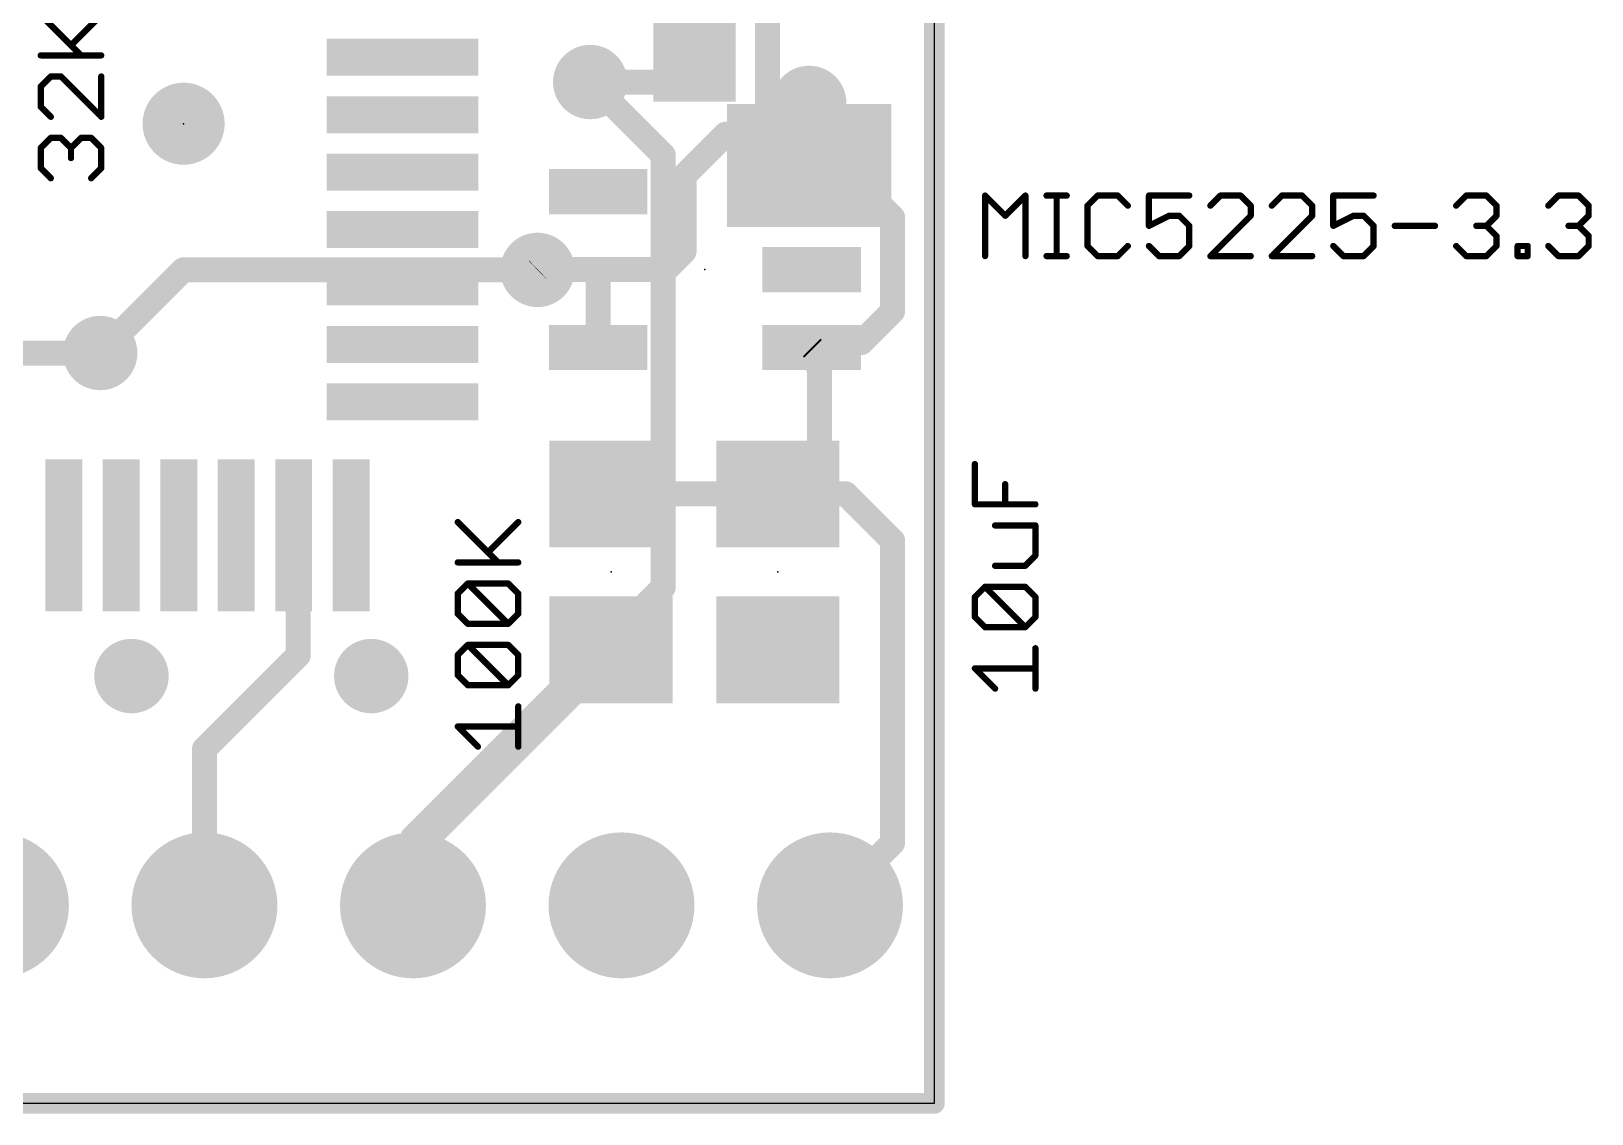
# Model space of a CAD drawing. Extents: x -5.2 to 30.9, y -0.1 to 28.6.
# Drawn here: x 11.86 to 30.87, y -0.13 to 13.07 of the extents above; entities that cross this region are included whole.
import ezdxf

# ---------------------------------------------------------------- set-up
doc = ezdxf.new("R2010")
doc.units = 0
for name, color, linetype in [('1', 12, 'CONTINUOUS'), ('16', 132, 'CONTINUOUS'), ('17', 110, 'CONTINUOUS'), ('18', 110, 'CONTINUOUS'), ('20', 53, 'CONTINUOUS'), ('23', 53, 'CONTINUOUS'), ('27', 253, 'CONTINUOUS')]:
    doc.layers.add(name, color=color, linetype=linetype)

# ---------------------------------------------------------------- blocks, each defined once
blk = doc.blocks.new('RECT')
blk.add_solid([(-0.5, -0.5), (0.5, -0.5), (-0.5, 0.5), (0.5, 0.5)])
blk = doc.blocks.new('PIE')
at = {"const_width": 0.5}
blk.add_lwpolyline([(0, -0.25, 1), (0, 0.25, 1), (0, -0.25)], format="xyb", dxfattribs=at)
blk = doc.blocks.new('ROUNDP')
at = {"const_width": 0.5}
blk.add_lwpolyline([(0, -0.25, 1), (0, 0.25, 1), (0, -0.25)], format="xyb", dxfattribs=at)
blk = doc.blocks.new('ROUNDV')
at = {"const_width": 0.5}
blk.add_lwpolyline([(0, -0.25, 1), (0, 0.25, 1), (0, -0.25)], format="xyb", dxfattribs=at)

msp = doc.modelspace()

# ---------------------------------------------------------------- linework, layer by layer
at = {"layer": '1'}
for points, const_width in [([(22.86, 20.32), (22.86, 0)], 0.254), ([(20.828, 12.065), (20.828, 13.462)], 0.3048), ([(19.939, 12.843), (19.542, 12.446)], 0.3048), ([(19.542, 12.446), (18.669, 12.446)], 0.3048), ([(20.955, 12.192), (20.828, 12.065)], 0.3048), ([(20.828, 11.811), (20.828, 12.065)], 0.3048), ([(21.336, 12.192), (20.955, 12.192)], 0.3048), ([(19.812, 11.303), (20.32, 11.811)], 0.3048), ([(20.32, 11.811), (20.828, 11.811)], 0.3048), ([(19.812, 10.3831), (19.812, 11.303)], 0.3048), ([(22.037, 11.11), (21.3661, 11.11)], 0.3048), ([(22.352, 10.795), (22.037, 11.11)], 0.3048), ([(22.352, 10.795), (22.352, 9.652)], 0.3048), ([(19.5889, 10.16), (19.812, 10.3831)], 0.3048), ([(18.0304, 10.16), (18.027, 10.1567)], 0.3048), ([(18.669, 10.16), (18.0304, 10.16)], 0.3048), ([(19.5889, 10.16), (18.669, 10.16)], 0.3048), ([(18.7659, 10.0631), (18.669, 10.16)], 0.3048), ([(18.7659, 9.21), (18.7659, 10.0631)], 0.3048), ([(22.352, 9.652), (21.971, 9.271)], 0.3048), ([(18.7659, 9.21), (18.796, 9.2401)], 0.3048), ([(21.971, 9.271), (21.1731, 9.271)], 0.3048), ([(21.1731, 9.271), (21.3816, 9.0625)], 0.3048), ([(21.3661, 9.21), (21.3816, 9.1945)], 0.3048), ([(21.3816, 9.1945), (21.3816, 9.0625)], 0.3048), ([(12.7, 9.144), (9.271, 9.144)], 0.3048), ([(21.3816, 9.0625), (21.463, 8.9811)], 0.3048), ([(21.463, 8.9811), (21.463, 7.427)], 0.3048), ([(20.955, 7.427), (18.923, 7.427)], 0.3048), ([(21.463, 7.427), (20.955, 7.427)], 0.3048), ([(21.783, 7.427), (21.463, 7.427)], 0.3048), ([(22.352, 6.858), (21.783, 7.427)], 0.3048), ([(15.113, 6.867), (15.057, 6.923)], 0.3048), ([(15.113, 5.461), (15.113, 6.867)], 0.3048), ([(22.352, 6.858), (22.352, 3.175)], 0.3048), ([(13.97, 4.318), (15.113, 5.461)], 0.3048), ([(18.923, 5.461), (16.51, 3.048)], 0.3048), ([(18.923, 5.527), (18.923, 5.461)], 0.3048), ([(13.97, 2.413), (13.97, 4.318)], 0.3048), ([(22.352, 3.175), (21.59, 2.413)], 0.3048), ([(16.51, 3.048), (16.51, 2.987)], 0.3048), ([(16.51, 2.413), (16.51, 2.987)], 0.3048), ([(22.86, 0), (0, 0)], 0.254)]:
    msp.add_lwpolyline(points, dxfattribs=dict(at, const_width=const_width))
for points, const_width in [([(19.9929, 12.7891, 1), (19.8851, 12.8969)], 0.1524), ([(18.669, 12.5222, 1), (18.669, 12.3698)], 0.1524), ([(19.4881, 12.4999, 1), (19.5959, 12.3921)], 0.1524), ([(19.542, 12.3698, 1), (19.542, 12.5222)], 0.1524), ([(20.9042, 12.065, 1), (20.7518, 12.065)], 0.1524), ([(20.7741, 12.1189, 1), (20.8819, 12.0111)], 0.1524), ([(20.955, 12.2682, 1), (20.955, 12.1158)], 0.1524), ([(21.0089, 12.1381, 1), (20.9011, 12.2459)], 0.1524), ([(21.336, 12.1158, 1), (21.336, 12.2682)], 0.1524), ([(20.7518, 12.065, 1), (20.9042, 12.065)], 0.1524), ([(20.32, 11.8872, 1), (20.32, 11.7348)], 0.1524), ([(20.3739, 11.7571, 1), (20.2661, 11.8649)], 0.1524), ([(20.7518, 11.811, 1), (20.9042, 11.811)], 0.1524), ([(20.828, 11.7348, 1), (20.828, 11.8872)], 0.1524), ([(19.8882, 11.303, 1), (19.7358, 11.303)], 0.1524), ([(19.7581, 11.3569, 1), (19.8659, 11.2491)], 0.1524), ([(21.3661, 11.1862, 1), (21.3661, 11.0338)], 0.1524), ([(22.0909, 11.1639, 1), (21.9831, 11.0561)], 0.1524), ([(22.037, 11.0338, 1), (22.037, 11.1862)], 0.1524), ([(22.4282, 10.795, 1), (22.2758, 10.795)], 0.1524), ([(22.2981, 10.7411, 1), (22.4059, 10.8489)], 0.1524), ([(19.7358, 10.3831, 1), (19.8882, 10.3831)], 0.1524), ([(19.8659, 10.3292, 1), (19.7581, 10.437)], 0.1524), ([(17.9732, 10.2106, 1), (18.0809, 10.1028)], 0.1524), ([(18.0304, 10.2362, 1), (18.0304, 10.0838)], 0.1524), ([(18.0842, 10.1061, 1), (17.9765, 10.2139)], 0.1524), ([(18.669, 10.2362, 1), (18.669, 10.0838)], 0.1524), ([(18.7229, 10.2139, 1), (18.6151, 10.1061)], 0.1524), ([(18.669, 10.0838, 1), (18.669, 10.2362)], 0.1524), ([(19.535, 10.2139, 1), (19.6428, 10.1061)], 0.1524), ([(19.5889, 10.0838, 1), (19.5889, 10.2362)], 0.1524), ([(18.8421, 10.0631, 1), (18.6897, 10.0631)], 0.1524), ([(18.712, 10.0092, 1), (18.8198, 10.117)], 0.1524), ([(22.2758, 9.652, 1), (22.4282, 9.652)], 0.1524), ([(22.4059, 9.5981, 1), (22.2981, 9.7059)], 0.1524), ([(18.712, 9.2639, 1), (18.8198, 9.1561)], 0.1524), ([(18.8499, 9.1862, 1), (18.7421, 9.294)], 0.1524), ([(21.1731, 9.3472, 1), (21.1731, 9.1948)], 0.1524), ([(21.227, 9.3249, 1), (21.1192, 9.2171)], 0.1524), ([(21.42, 9.2639, 1), (21.3122, 9.1561)], 0.1524), ([(21.4578, 9.1945, 1), (21.3054, 9.1945)], 0.1524), ([(21.3277, 9.1407, 1), (21.4354, 9.2484)], 0.1524), ([(21.9171, 9.3249, 1), (22.0249, 9.2171)], 0.1524), ([(21.971, 9.1948, 1), (21.971, 9.3472)], 0.1524), ([(12.7, 9.0678, 1), (12.7, 9.2202)], 0.1524), ([(18.6897, 9.21, 1), (18.8421, 9.21)], 0.1524), ([(21.4354, 9.1164, 1), (21.3277, 9.0087)], 0.1524), ([(21.3054, 9.0625, 1), (21.4578, 9.0625)], 0.1524), ([(21.3277, 9.0087, 1), (21.4354, 9.1164)], 0.1524), ([(21.5392, 8.9811, 1), (21.3868, 8.9811)], 0.1524), ([(21.4091, 8.9272, 1), (21.5169, 9.035)], 0.1524), ([(18.923, 7.5032, 1), (18.923, 7.3508)], 0.1524), ([(20.955, 7.5032, 1), (20.955, 7.3508)], 0.1524), ([(20.955, 7.3508, 1), (20.955, 7.5032)], 0.1524), ([(21.463, 7.5032, 1), (21.463, 7.3508)], 0.1524), ([(21.3868, 7.427, 1), (21.5392, 7.427)], 0.1524), ([(21.463, 7.3508, 1), (21.463, 7.5032)], 0.1524), ([(21.8369, 7.4809, 1), (21.7291, 7.3731)], 0.1524), ([(21.783, 7.3508, 1), (21.783, 7.5032)], 0.1524), ([(15.1109, 6.9769, 1), (15.0031, 6.8691)], 0.1524), ([(15.1892, 6.867, 1), (15.0368, 6.867)], 0.1524), ([(15.0591, 6.8131, 1), (15.1669, 6.9209)], 0.1524), ([(22.4282, 6.858, 1), (22.2758, 6.858)], 0.1524), ([(22.2981, 6.8041, 1), (22.4059, 6.9119)], 0.1524), ([(15.0368, 5.461, 1), (15.1892, 5.461)], 0.1524), ([(15.1669, 5.4071, 1), (15.0591, 5.5149)], 0.1524), ([(18.9992, 5.527, 1), (18.8468, 5.527)], 0.1524), ([(18.8468, 5.461, 1), (18.9992, 5.461)], 0.1524), ([(18.9769, 5.4071, 1), (18.8691, 5.5149)], 0.1524), ([(14.0462, 4.318, 1), (13.8938, 4.318)], 0.1524), ([(13.9161, 4.3719, 1), (14.0239, 4.2641)], 0.1524), ([(22.2758, 3.175, 1), (22.4282, 3.175)], 0.1524), ([(22.4059, 3.1211, 1), (22.2981, 3.2289)], 0.1524), ([(16.5862, 3.048, 1), (16.4338, 3.048)], 0.1524), ([(16.4561, 3.1019, 1), (16.5639, 2.9941)], 0.1524), ([(16.5862, 2.987, 1), (16.4338, 2.987)], 0.1524), ([(16.4338, 2.987, 1), (16.5862, 2.987)], 0.1524), ([(13.8938, 2.413, 1), (14.0462, 2.413)], 0.1524), ([(16.4338, 2.413, 1), (16.5862, 2.413)], 0.1524), ([(21.5361, 2.4669, 1), (21.6439, 2.3591)], 0.1524), ([(22.7965, 0, 1), (22.9235, 0)], 0.127), ([(22.86, -0.0635, 1), (22.86, 0.0635)], 0.127)]:
    msp.add_lwpolyline(points, format="xyb", dxfattribs=dict(at, const_width=const_width))
at = {"layer": '16'}
for points, const_width in [([(22.86, 20.32), (22.86, 0)], 0.254), ([(19.558, 11.557), (18.669, 12.446)], 0.3048), ([(21.336, 11.43), (21.336, 12.192)], 0.3048), ([(19.558, 6.289), (19.558, 11.557)], 0.3048), ([(13.7127, 10.1567), (12.7, 9.144)], 0.3048), ([(18.027, 10.1567), (13.7127, 10.1567)], 0.3048), ([(16.51, 3.241), (19.558, 6.289)], 0.3048), ([(16.51, 3.241), (16.51, 2.413)], 0.3048), ([(22.86, 0), (0, 0)], 0.254)]:
    msp.add_lwpolyline(points, dxfattribs=dict(at, const_width=const_width))
for points, const_width in [([(18.7229, 12.4999, 1), (18.6151, 12.3921)], 0.1524), ([(21.4122, 12.192, 1), (21.2598, 12.192)], 0.1524), ([(19.6342, 11.557, 1), (19.4818, 11.557)], 0.1524), ([(19.5041, 11.5031, 1), (19.6119, 11.6109)], 0.1524), ([(21.2598, 11.43, 1), (21.4122, 11.43)], 0.1524), ([(13.7127, 10.2329, 1), (13.7127, 10.0805)], 0.1524), ([(13.7666, 10.1028, 1), (13.6588, 10.2106)], 0.1524), ([(18.027, 10.0805, 1), (18.027, 10.2329)], 0.1524), ([(12.6461, 9.1979, 1), (12.7539, 9.0901)], 0.1524), ([(19.4818, 6.289, 1), (19.6342, 6.289)], 0.1524), ([(19.6119, 6.2351, 1), (19.5041, 6.3429)], 0.1524), ([(16.5862, 3.241, 1), (16.4338, 3.241)], 0.1524), ([(16.4561, 3.2949, 1), (16.5639, 3.1871)], 0.1524), ([(16.4338, 2.413, 1), (16.5862, 2.413)], 0.1524), ([(22.7965, 0, 1), (22.9235, 0)], 0.127), ([(22.86, -0.0635, 1), (22.86, 0.0635)], 0.127)]:
    msp.add_lwpolyline(points, format="xyb", dxfattribs=dict(at, const_width=const_width))
at = {"layer": '20'}
for p, q in [((22.86, 22.86), (22.86, 0)), ((22.86, 0), (0, 0))]:
    msp.add_line(p, q, dxfattribs=at)
at = {"layer": '23'}
for p in [(13.716, 11.938), (20.066, 10.16), (18.923, 6.477), (20.955, 6.477)]:
    msp.add_point(p, dxfattribs=at)
at = {"layer": '27', "const_width": 0.0762}
for points in [[(12.4672, 12.7709), (11.9757, 13.2624)], [(12.3443, 12.8938), (12.7129, 13.2624)], [(11.9757, 12.7709), (12.7129, 12.7709)], [(12.0985, 12.514), (11.9757, 12.3911)], [(12.2214, 12.514), (12.0985, 12.514)], [(12.7129, 12.0225), (12.2214, 12.514)], [(12.7129, 12.514), (12.7129, 12.0225)], [(11.9757, 12.3911), (11.9757, 12.1454)], [(11.9757, 12.1454), (12.0985, 12.0225)], [(11.9757, 11.6427), (12.0985, 11.7656)], [(12.0985, 11.7656), (12.2214, 11.7656)], [(12.2214, 11.7656), (12.3443, 11.6427)], [(12.3443, 11.6427), (12.4672, 11.7656)], [(12.4672, 11.7656), (12.59, 11.7656)], [(12.59, 11.7656), (12.7129, 11.6427)], [(11.9757, 11.397), (11.9757, 11.6427)], [(12.3443, 11.6427), (12.3443, 11.5198)], [(12.7129, 11.6427), (12.7129, 11.397)], [(12.0985, 11.2741), (11.9757, 11.397)], [(12.7129, 11.397), (12.59, 11.2741)], [(23.4791, 10.3251), (23.4791, 11.0623)], [(23.4791, 11.0623), (23.7248, 10.8166)], [(23.7248, 10.8166), (23.9706, 11.0623)], [(23.9706, 11.0623), (23.9706, 10.3251)], [(24.2275, 11.0623), (24.4733, 11.0623)], [(24.3504, 10.3251), (24.3504, 11.0623)], [(24.8493, 11.0623), (24.7265, 10.9395)], [(25.0951, 11.0623), (24.8493, 11.0623)], [(25.2179, 10.9395), (25.0951, 11.0623)], [(25.9664, 11.0623), (25.4749, 11.0623)], [(25.4749, 11.0623), (25.4749, 10.6937)], [(26.3462, 11.0623), (26.2233, 10.9395)], [(26.5919, 11.0623), (26.3462, 11.0623)], [(26.7148, 10.9395), (26.5919, 11.0623)], [(27.0946, 11.0623), (26.9717, 10.9395)], [(27.3403, 11.0623), (27.0946, 11.0623)], [(27.4632, 10.9395), (27.3403, 11.0623)], [(28.2116, 11.0623), (27.7201, 11.0623)], [(27.7201, 11.0623), (27.7201, 10.6937)], [(29.217, 10.9395), (29.3398, 11.0623)], [(29.3398, 11.0623), (29.5856, 11.0623)], [(29.5856, 11.0623), (29.7084, 10.9395)], [(30.3396, 10.9395), (30.4624, 11.0623)], [(30.4624, 11.0623), (30.7082, 11.0623)], [(30.7082, 11.0623), (30.8311, 10.9395)], [(24.7265, 10.9395), (24.7265, 10.448)], [(25.4749, 10.6937), (25.7206, 10.8166)], [(25.7206, 10.8166), (25.8435, 10.8166)], [(25.8435, 10.8166), (25.9664, 10.6937)], [(26.2233, 10.3251), (26.7148, 10.8166)], [(26.7148, 10.8166), (26.7148, 10.9395)], [(26.9717, 10.3251), (27.4632, 10.8166)], [(27.4632, 10.8166), (27.4632, 10.9395)], [(27.7201, 10.6937), (27.9659, 10.8166)], [(27.9659, 10.8166), (28.0887, 10.8166)], [(28.0887, 10.8166), (28.2116, 10.6937)], [(29.7084, 10.8166), (29.5856, 10.6937)], [(29.7084, 10.9395), (29.7084, 10.8166)], [(30.8311, 10.8166), (30.7082, 10.6937)], [(30.8311, 10.9395), (30.8311, 10.8166)], [(25.9664, 10.6937), (25.9664, 10.448)], [(28.2116, 10.6937), (28.2116, 10.448)], [(28.4685, 10.6937), (28.96, 10.6937)], [(29.5856, 10.6937), (29.4627, 10.6937)], [(29.5856, 10.6937), (29.7084, 10.5708)], [(30.7082, 10.6937), (30.5853, 10.6937)], [(30.7082, 10.6937), (30.8311, 10.5708)], [(24.7265, 10.448), (24.8493, 10.3251)], [(25.0951, 10.3251), (25.2179, 10.448)], [(25.5977, 10.3251), (25.4749, 10.448)], [(25.9664, 10.448), (25.8435, 10.3251)], [(27.843, 10.3251), (27.7201, 10.448)], [(28.2116, 10.448), (28.0887, 10.3251)], [(29.3398, 10.3251), (29.217, 10.448)], [(29.7084, 10.448), (29.5856, 10.3251)], [(29.7084, 10.5708), (29.7084, 10.448)], [(29.9654, 10.3251), (29.9654, 10.448)], [(29.9654, 10.448), (30.0882, 10.448)], [(30.0882, 10.448), (30.0882, 10.3251)], [(30.4624, 10.3251), (30.3396, 10.448)], [(30.8311, 10.448), (30.7082, 10.3251)], [(30.8311, 10.5708), (30.8311, 10.448)], [(24.2275, 10.3251), (24.4733, 10.3251)], [(24.8493, 10.3251), (25.0951, 10.3251)], [(25.8435, 10.3251), (25.5977, 10.3251)], [(26.7148, 10.3251), (26.2233, 10.3251)], [(27.4632, 10.3251), (26.9717, 10.3251)], [(28.0887, 10.3251), (27.843, 10.3251)], [(29.5856, 10.3251), (29.3398, 10.3251)], [(30.0882, 10.3251), (29.9654, 10.3251)], [(30.7082, 10.3251), (30.4624, 10.3251)], [(23.3547, 7.2998), (23.3547, 7.7913)], [(23.7233, 7.2998), (23.7233, 7.5456)], [(24.0919, 7.2998), (23.3547, 7.2998)], [(17.547, 6.5922), (17.0555, 7.0837)], [(17.4241, 6.7151), (17.7927, 7.0837)], [(24.0919, 7.0429), (23.6004, 7.0429)], [(24.0919, 6.6743), (24.0919, 7.0429)], [(23.969, 6.5514), (24.0919, 6.6743)], [(17.0555, 6.5922), (17.7927, 6.5922)], [(23.6004, 6.5514), (23.969, 6.5514)], [(17.0555, 6.2124), (17.1783, 6.3353)], [(17.1783, 6.3353), (17.6698, 6.3353)], [(17.6698, 5.8438), (17.1783, 6.3353)], [(17.6698, 6.3353), (17.7927, 6.2124)], [(23.3547, 6.1716), (23.4775, 6.2945)], [(23.4775, 6.2945), (23.969, 6.2945)], [(23.969, 5.803), (23.4775, 6.2945)], [(23.969, 6.2945), (24.0919, 6.1716)], [(17.0555, 5.9666), (17.0555, 6.2124)], [(17.7927, 6.2124), (17.7927, 5.9666)], [(23.3547, 5.9259), (23.3547, 6.1716)], [(24.0919, 6.1716), (24.0919, 5.9259)], [(17.1783, 5.8438), (17.0555, 5.9666)], [(17.7927, 5.9666), (17.6698, 5.8438)], [(23.4775, 5.803), (23.3547, 5.9259)], [(24.0919, 5.9259), (23.969, 5.803)], [(17.6698, 5.8438), (17.1783, 5.8438)], [(23.969, 5.803), (23.4775, 5.803)], [(17.0555, 5.464), (17.1783, 5.5868)], [(17.1783, 5.5868), (17.6698, 5.5868)], [(17.6698, 5.0954), (17.1783, 5.5868)], [(17.6698, 5.5868), (17.7927, 5.464)], [(24.0919, 5.0546), (24.0919, 5.5461)], [(17.0555, 5.2182), (17.0555, 5.464)], [(17.7927, 5.464), (17.7927, 5.2182)], [(23.6004, 5.0546), (23.3547, 5.3003)], [(23.3547, 5.3003), (24.0919, 5.3003)], [(17.1783, 5.0954), (17.0555, 5.2182)], [(17.6698, 5.0954), (17.1783, 5.0954)], [(17.7927, 5.2182), (17.6698, 5.0954)], [(17.7927, 4.3469), (17.7927, 4.8384)], [(17.3012, 4.3469), (17.0555, 4.5927)], [(17.0555, 4.5927), (17.7927, 4.5927)]]:
    msp.add_lwpolyline(points, dxfattribs=at)
at = {"layer": '27', "const_width": 0.0381}
for points in [[(11.9757, 12.79, 1), (11.9757, 12.7519)], [(12.3308, 12.9073, 1), (12.3578, 12.8803)], [(12.4537, 12.7575, 1), (12.4806, 12.7844)], [(12.7129, 12.7519, 1), (12.7129, 12.79)], [(12.0985, 12.5331, 1), (12.0985, 12.495)], [(12.112, 12.5005, 1), (12.0851, 12.5275)], [(12.2349, 12.5275, 1), (12.2079, 12.5005)], [(12.2214, 12.495, 1), (12.2214, 12.5331)], [(12.732, 12.514, 1), (12.6939, 12.514)], [(11.9947, 12.3911, 1), (11.9566, 12.3911)], [(11.9622, 12.4046, 1), (11.9891, 12.3777)], [(11.9891, 12.1589, 1), (11.9622, 12.1319)], [(11.9566, 12.1454, 1), (11.9947, 12.1454)], [(12.0851, 12.009, 1), (12.112, 12.036)], [(12.6939, 12.0225, 1), (12.732, 12.0225)], [(12.6994, 12.009, 1), (12.7264, 12.036)], [(12.0985, 11.7846, 1), (12.0985, 11.7465)], [(12.112, 11.7521, 1), (12.0851, 11.7791)], [(12.2349, 11.7791, 1), (12.2079, 11.7521)], [(12.2214, 11.7465, 1), (12.2214, 11.7846)], [(12.4672, 11.7846, 1), (12.4672, 11.7465)], [(12.4806, 11.7521, 1), (12.4537, 11.7791)], [(12.6035, 11.7791, 1), (12.5766, 11.7521)], [(12.59, 11.7465, 1), (12.59, 11.7846)], [(11.9947, 11.6427, 1), (11.9566, 11.6427)], [(11.9622, 11.6562, 1), (11.9891, 11.6292)], [(12.3633, 11.6427, 1), (12.3252, 11.6427)], [(12.3308, 11.6562, 1), (12.3578, 11.6292)], [(12.3308, 11.6292, 1), (12.3578, 11.6562)], [(12.732, 11.6427, 1), (12.6939, 11.6427)], [(12.6994, 11.6292, 1), (12.7264, 11.6562)], [(11.9566, 11.397, 1), (11.9947, 11.397)], [(11.9891, 11.4104, 1), (11.9622, 11.3835)], [(12.3252, 11.5198, 1), (12.3633, 11.5198)], [(12.6939, 11.397, 1), (12.732, 11.397)], [(12.7264, 11.3835, 1), (12.6994, 11.4104)], [(12.0851, 11.2606, 1), (12.112, 11.2876)], [(12.5766, 11.2876, 1), (12.6035, 11.2606)], [(23.4926, 11.0758, 1), (23.4656, 11.0489)], [(23.4982, 11.0623, 1), (23.4601, 11.0623)], [(23.9896, 11.0623, 1), (23.9515, 11.0623)], [(23.9841, 11.0489, 1), (23.9571, 11.0758)], [(24.2275, 11.0814, 1), (24.2275, 11.0433)], [(24.3694, 11.0623, 1), (24.3313, 11.0623)], [(24.4733, 11.0433, 1), (24.4733, 11.0814)], [(24.8493, 11.0814, 1), (24.8493, 11.0433)], [(24.8628, 11.0489, 1), (24.8359, 11.0758)], [(25.1085, 11.0758, 1), (25.0816, 11.0489)], [(25.0951, 11.0433, 1), (25.0951, 11.0814)], [(25.4939, 11.0623, 1), (25.4558, 11.0623)], [(25.4749, 11.0814, 1), (25.4749, 11.0433)], [(25.9664, 11.0433, 1), (25.9664, 11.0814)], [(26.3462, 11.0814, 1), (26.3462, 11.0433)], [(26.3596, 11.0489, 1), (26.3327, 11.0758)], [(26.6054, 11.0758, 1), (26.5784, 11.0489)], [(26.5919, 11.0433, 1), (26.5919, 11.0814)], [(27.0946, 11.0814, 1), (27.0946, 11.0433)], [(27.108, 11.0489, 1), (27.0811, 11.0758)], [(27.3538, 11.0758, 1), (27.3268, 11.0489)], [(27.3403, 11.0433, 1), (27.3403, 11.0814)], [(27.7201, 11.0814, 1), (27.7201, 11.0433)], [(27.7392, 11.0623, 1), (27.7011, 11.0623)], [(28.2116, 11.0433, 1), (28.2116, 11.0814)], [(29.3398, 11.0814, 1), (29.3398, 11.0433)], [(29.3533, 11.0489, 1), (29.3264, 11.0758)], [(29.599, 11.0758, 1), (29.5721, 11.0489)], [(29.5856, 11.0433, 1), (29.5856, 11.0814)], [(30.4624, 11.0814, 1), (30.4624, 11.0433)], [(30.4759, 11.0489, 1), (30.449, 11.0758)], [(30.7217, 11.0758, 1), (30.6947, 11.0489)], [(30.7082, 11.0433, 1), (30.7082, 11.0814)], [(23.7114, 10.8301, 1), (23.7383, 10.8031)], [(23.7114, 10.8031, 1), (23.7383, 10.8301)], [(24.7455, 10.9395, 1), (24.7074, 10.9395)], [(24.713, 10.9529, 1), (24.7399, 10.926)], [(25.2045, 10.926, 1), (25.2314, 10.9529)], [(25.7206, 10.8356, 1), (25.7206, 10.7975)], [(25.7291, 10.7995, 1), (25.7121, 10.8336)], [(25.857, 10.8301, 1), (25.83, 10.8031)], [(25.8435, 10.7975, 1), (25.8435, 10.8356)], [(26.2098, 10.9529, 1), (26.2368, 10.926)], [(26.7338, 10.9395, 1), (26.6957, 10.9395)], [(26.6957, 10.8166, 1), (26.7338, 10.8166)], [(26.7013, 10.926, 1), (26.7282, 10.9529)], [(26.7282, 10.8031, 1), (26.7013, 10.8301)], [(26.9582, 10.9529, 1), (26.9852, 10.926)], [(27.4822, 10.9395, 1), (27.4441, 10.9395)], [(27.4441, 10.8166, 1), (27.4822, 10.8166)], [(27.4497, 10.926, 1), (27.4767, 10.9529)], [(27.4767, 10.8031, 1), (27.4497, 10.8301)], [(27.9659, 10.8356, 1), (27.9659, 10.7975)], [(27.9744, 10.7995, 1), (27.9573, 10.8336)], [(28.1022, 10.8301, 1), (28.0753, 10.8031)], [(28.0887, 10.7975, 1), (28.0887, 10.8356)], [(29.2035, 10.9529, 1), (29.2304, 10.926)], [(29.7275, 10.9395, 1), (29.6894, 10.9395)], [(29.6894, 10.8166, 1), (29.7275, 10.8166)], [(29.695, 10.926, 1), (29.7219, 10.9529)], [(29.7219, 10.8031, 1), (29.695, 10.8301)], [(30.3261, 10.9529, 1), (30.353, 10.926)], [(30.8501, 10.9395, 1), (30.812, 10.9395)], [(30.812, 10.8166, 1), (30.8501, 10.8166)], [(30.8176, 10.926, 1), (30.8445, 10.9529)], [(30.8445, 10.8031, 1), (30.8176, 10.8301)], [(25.4558, 10.6937, 1), (25.4939, 10.6937)], [(25.4664, 10.7108, 1), (25.4834, 10.6767)], [(25.9854, 10.6937, 1), (25.9473, 10.6937)], [(25.9529, 10.6802, 1), (25.9798, 10.7072)], [(27.7116, 10.7108, 1), (27.7286, 10.6767)], [(27.7011, 10.6937, 1), (27.7392, 10.6937)], [(28.2307, 10.6937, 1), (28.1926, 10.6937)], [(28.1981, 10.6802, 1), (28.2251, 10.7072)], [(28.4685, 10.7128, 1), (28.4685, 10.6747)], [(28.96, 10.6747, 1), (28.96, 10.7128)], [(29.4627, 10.7128, 1), (29.4627, 10.6747)], [(29.599, 10.7072, 1), (29.5721, 10.6802)], [(29.5721, 10.7072, 1), (29.599, 10.6802)], [(29.5856, 10.6747, 1), (29.5856, 10.7128)], [(30.5853, 10.7128, 1), (30.5853, 10.6747)], [(30.7217, 10.7072, 1), (30.6947, 10.6802)], [(30.6947, 10.7072, 1), (30.7217, 10.6802)], [(30.7082, 10.6747, 1), (30.7082, 10.7128)], [(24.7074, 10.448, 1), (24.7455, 10.448)], [(24.7399, 10.4614, 1), (24.713, 10.4345)], [(25.2314, 10.4345, 1), (25.2045, 10.4614)], [(25.4883, 10.4614, 1), (25.4614, 10.4345)], [(25.9473, 10.448, 1), (25.9854, 10.448)], [(25.9798, 10.4345, 1), (25.9529, 10.4614)], [(27.7336, 10.4614, 1), (27.7067, 10.4345)], [(28.1926, 10.448, 1), (28.2307, 10.448)], [(28.2251, 10.4345, 1), (28.1981, 10.4614)], [(29.2304, 10.4614, 1), (29.2035, 10.4345)], [(29.7275, 10.5708, 1), (29.6894, 10.5708)], [(29.6894, 10.448, 1), (29.7275, 10.448)], [(29.695, 10.5574, 1), (29.7219, 10.5843)], [(29.7219, 10.4345, 1), (29.695, 10.4614)], [(29.9844, 10.448, 1), (29.9463, 10.448)], [(29.9654, 10.467, 1), (29.9654, 10.4289)], [(30.1073, 10.448, 1), (30.0692, 10.448)], [(30.0882, 10.4289, 1), (30.0882, 10.467)], [(30.353, 10.4614, 1), (30.3261, 10.4345)], [(30.8501, 10.5708, 1), (30.812, 10.5708)], [(30.812, 10.448, 1), (30.8501, 10.448)], [(30.8176, 10.5574, 1), (30.8445, 10.5843)], [(30.8445, 10.4345, 1), (30.8176, 10.4614)], [(23.4601, 10.3251, 1), (23.4982, 10.3251)], [(23.9515, 10.3251, 1), (23.9896, 10.3251)], [(24.2275, 10.3442, 1), (24.2275, 10.3061)], [(24.3313, 10.3251, 1), (24.3694, 10.3251)], [(24.4733, 10.3061, 1), (24.4733, 10.3442)], [(24.8493, 10.3442, 1), (24.8493, 10.3061)], [(24.8359, 10.3116, 1), (24.8628, 10.3386)], [(25.0816, 10.3386, 1), (25.1085, 10.3116)], [(25.0951, 10.3061, 1), (25.0951, 10.3442)], [(25.5977, 10.3442, 1), (25.5977, 10.3061)], [(25.5843, 10.3116, 1), (25.6112, 10.3386)], [(25.83, 10.3386, 1), (25.857, 10.3116)], [(25.8435, 10.3061, 1), (25.8435, 10.3442)], [(26.2233, 10.3442, 1), (26.2233, 10.3061)], [(26.2098, 10.3386, 1), (26.2368, 10.3116)], [(26.7148, 10.3061, 1), (26.7148, 10.3442)], [(26.9717, 10.3442, 1), (26.9717, 10.3061)], [(26.9582, 10.3386, 1), (26.9852, 10.3116)], [(27.4632, 10.3061, 1), (27.4632, 10.3442)], [(27.843, 10.3442, 1), (27.843, 10.3061)], [(27.8295, 10.3116, 1), (27.8565, 10.3386)], [(28.0753, 10.3386, 1), (28.1022, 10.3116)], [(28.0887, 10.3061, 1), (28.0887, 10.3442)], [(29.3398, 10.3442, 1), (29.3398, 10.3061)], [(29.3264, 10.3116, 1), (29.3533, 10.3386)], [(29.5721, 10.3386, 1), (29.599, 10.3116)], [(29.5856, 10.3061, 1), (29.5856, 10.3442)], [(29.9654, 10.3442, 1), (29.9654, 10.3061)], [(29.9463, 10.3251, 1), (29.9844, 10.3251)], [(30.0692, 10.3251, 1), (30.1073, 10.3251)], [(30.0882, 10.3061, 1), (30.0882, 10.3442)], [(30.4624, 10.3442, 1), (30.4624, 10.3061)], [(30.449, 10.3116, 1), (30.4759, 10.3386)], [(30.6947, 10.3386, 1), (30.7217, 10.3116)], [(30.7082, 10.3061, 1), (30.7082, 10.3442)], [(23.3737, 7.7913, 1), (23.3356, 7.7913)], [(23.7423, 7.5456, 1), (23.7042, 7.5456)], [(23.3356, 7.2998, 1), (23.3737, 7.2998)], [(23.3547, 7.3189, 1), (23.3547, 7.2808)], [(23.7042, 7.2998, 1), (23.7423, 7.2998)], [(24.0919, 7.2808, 1), (24.0919, 7.3189)], [(17.0689, 7.0971, 1), (17.042, 7.0702)], [(17.8062, 7.0702, 1), (17.7792, 7.0971)], [(23.6004, 7.062, 1), (23.6004, 7.0239)], [(24.111, 7.0429, 1), (24.0729, 7.0429)], [(24.0919, 7.0239, 1), (24.0919, 7.062)], [(17.4106, 6.7285, 1), (17.4376, 6.7016)], [(24.0729, 6.6743, 1), (24.111, 6.6743)], [(24.1054, 6.6608, 1), (24.0784, 6.6878)], [(17.0555, 6.6112, 1), (17.0555, 6.5731)], [(17.5335, 6.5787, 1), (17.5604, 6.6057)], [(17.7927, 6.5731, 1), (17.7927, 6.6112)], [(23.6004, 6.5705, 1), (23.6004, 6.5324)], [(23.9556, 6.5649, 1), (23.9825, 6.538)], [(23.969, 6.5324, 1), (23.969, 6.5705)], [(17.1783, 6.3543, 1), (17.1783, 6.3162)], [(17.1918, 6.3487, 1), (17.1649, 6.3218)], [(17.1918, 6.3218, 1), (17.1649, 6.3487)], [(17.6833, 6.3487, 1), (17.6564, 6.3218)], [(17.6698, 6.3162, 1), (17.6698, 6.3543)], [(23.4775, 6.3136, 1), (23.4775, 6.2755)], [(23.491, 6.308, 1), (23.4641, 6.281)], [(23.491, 6.281, 1), (23.4641, 6.308)], [(23.9825, 6.308, 1), (23.9556, 6.281)], [(23.969, 6.2755, 1), (23.969, 6.3136)], [(17.042, 6.2259, 1), (17.0689, 6.1989)], [(17.0745, 6.2124, 1), (17.0364, 6.2124)], [(17.8117, 6.2124, 1), (17.7736, 6.2124)], [(17.7792, 6.1989, 1), (17.8062, 6.2259)], [(23.3737, 6.1716, 1), (23.3356, 6.1716)], [(23.3412, 6.1851, 1), (23.3681, 6.1582)], [(24.111, 6.1716, 1), (24.0729, 6.1716)], [(24.0784, 6.1582, 1), (24.1054, 6.1851)], [(17.0689, 5.9801, 1), (17.042, 5.9532)], [(17.0364, 5.9666, 1), (17.0745, 5.9666)], [(17.7736, 5.9666, 1), (17.8117, 5.9666)], [(17.8062, 5.9532, 1), (17.7792, 5.9801)], [(23.3681, 5.9394, 1), (23.3412, 5.9124)], [(23.3356, 5.9259, 1), (23.3737, 5.9259)], [(24.0729, 5.9259, 1), (24.111, 5.9259)], [(24.1054, 5.9124, 1), (24.0784, 5.9394)], [(17.1783, 5.8628, 1), (17.1783, 5.8247)], [(17.1649, 5.8303, 1), (17.1918, 5.8572)], [(17.6564, 5.8572, 1), (17.6833, 5.8303)], [(17.6564, 5.8303, 1), (17.6833, 5.8572)], [(17.6698, 5.8247, 1), (17.6698, 5.8628)], [(23.4775, 5.8221, 1), (23.4775, 5.784)], [(23.4641, 5.7895, 1), (23.491, 5.8165)], [(23.9556, 5.8165, 1), (23.9825, 5.7895)], [(23.9556, 5.7895, 1), (23.9825, 5.8165)], [(23.969, 5.784, 1), (23.969, 5.8221)], [(17.1783, 5.6059, 1), (17.1783, 5.5678)], [(17.1918, 5.6003, 1), (17.1649, 5.5734)], [(17.1918, 5.5734, 1), (17.1649, 5.6003)], [(17.6833, 5.6003, 1), (17.6564, 5.5734)], [(17.6698, 5.5678, 1), (17.6698, 5.6059)], [(24.111, 5.5461, 1), (24.0729, 5.5461)], [(17.0745, 5.464, 1), (17.0364, 5.464)], [(17.042, 5.4774, 1), (17.0689, 5.4505)], [(17.8117, 5.464, 1), (17.7736, 5.464)], [(17.7792, 5.4505, 1), (17.8062, 5.4774)], [(23.3681, 5.3138, 1), (23.3412, 5.2869)], [(23.3547, 5.3194, 1), (23.3547, 5.2813)], [(24.0919, 5.2813, 1), (24.0919, 5.3194)], [(17.0689, 5.2317, 1), (17.042, 5.2048)], [(17.0364, 5.2182, 1), (17.0745, 5.2182)], [(17.1783, 5.1144, 1), (17.1783, 5.0763)], [(17.6698, 5.0763, 1), (17.6698, 5.1144)], [(17.7736, 5.2182, 1), (17.8117, 5.2182)], [(17.8062, 5.2048, 1), (17.7792, 5.2317)], [(17.1649, 5.0819, 1), (17.1918, 5.1088)], [(17.6564, 5.1088, 1), (17.6833, 5.0819)], [(17.6564, 5.0819, 1), (17.6833, 5.1088)], [(23.5869, 5.0411, 1), (23.6139, 5.0681)], [(24.0729, 5.0546, 1), (24.111, 5.0546)], [(17.8117, 4.8384, 1), (17.7736, 4.8384)], [(17.0689, 4.6061, 1), (17.042, 4.5792)], [(17.0555, 4.6117, 1), (17.0555, 4.5736)], [(17.7927, 4.5736, 1), (17.7927, 4.6117)], [(17.2877, 4.3335, 1), (17.3147, 4.3604)], [(17.7736, 4.3469, 1), (17.8117, 4.3469)]]:
    msp.add_lwpolyline(points, format="xyb", dxfattribs=at)

# ---------------------------------------------------------------- block references
at = {"layer": '1', "yscale": 1.27, "rotation": 180}
msp.add_blockref('RECT', (19.939, 12.843), dxfattribs=at)
at = {"layer": '1', "xscale": 1.85, "yscale": 0.45}
for p in [(16.382, 12.748), (16.382, 12.048), (16.382, 11.348), (16.382, 10.648), (16.382, 9.948), (16.382, 9.248), (16.382, 8.548)]:
    msp.add_blockref('RECT', p, dxfattribs=at)
at = {"layer": '1'}
msp.add_blockref('PIE', (13.716, 11.938), dxfattribs=at)
for p, xscale, yscale, rotation in [((18.7659, 11.11), 0.55, 1.2, 90), ((21.3661, 11.11), 0.55, 1.2, 90), ((21.3661, 10.16), 0.55, 1.2, 90), ((18.7659, 9.21), 0.55, 1.2, 90), ((21.3661, 9.21), 0.55, 1.2, 90), ((18.923, 7.427), 1.3, 1.5, 270), ((20.955, 7.427), 1.3, 1.5, 270), ((12.257, 6.923), 1.85, 0.45, 90), ((12.957, 6.923), 1.85, 0.45, 90), ((13.657, 6.923), 1.85, 0.45, 90), ((14.357, 6.923), 1.85, 0.45, 90), ((15.057, 6.923), 1.85, 0.45, 90), ((15.757, 6.923), 1.85, 0.45, 90), ((18.923, 5.527), 1.3, 1.5, 270), ((20.955, 5.527), 1.3, 1.5, 270)]:
    msp.add_blockref('RECT', p, dxfattribs=dict(at, xscale=xscale, yscale=yscale, rotation=rotation))
at = {"layer": '16', "xscale": 1.5, "yscale": 2, "rotation": 270}
msp.add_blockref('RECT', (21.336, 11.43), dxfattribs=at)
at = {"layer": '17', "xscale": 1.778, "yscale": 1.778, "rotation": 90}
for p in [(11.43, 2.413), (11.43, 2.413), (13.97, 2.413), (13.97, 2.413), (16.51, 2.413), (16.51, 2.413), (19.05, 2.413), (19.05, 2.413), (21.59, 2.413), (21.59, 2.413)]:
    msp.add_blockref('ROUNDP', p, dxfattribs=at)
at = {"layer": '18', "xscale": 0.9064, "yscale": 0.9064}
for p in [(18.669, 12.446), (18.669, 12.446), (21.336, 12.192), (21.336, 12.192), (18.027, 10.1567), (18.027, 10.1567), (12.7, 9.144), (12.7, 9.144), (13.081, 5.207), (13.081, 5.207), (16.002, 5.207), (16.002, 5.207)]:
    msp.add_blockref('ROUNDV', p, dxfattribs=at)

doc.saveas('drawing.dxf')
